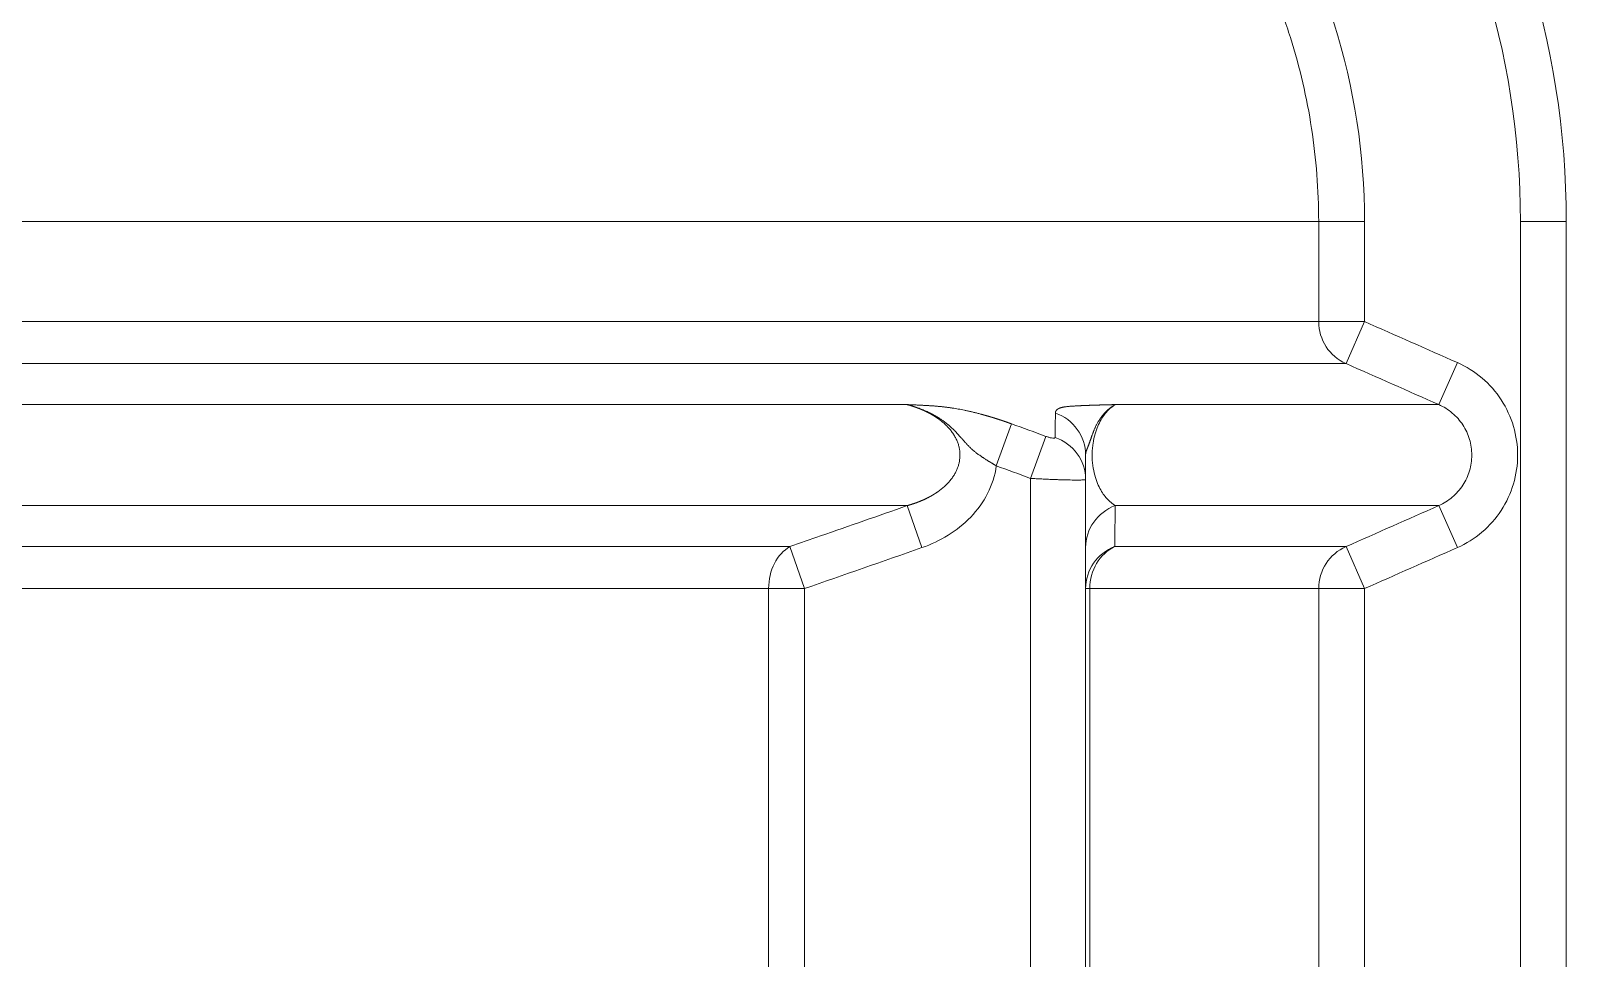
# Model space of a CAD drawing. Header units: millimetres. Extents: x 4664 to 8864, y -38 to 2932.
# Drawn here: x 7904.46 to 7948.16, y 1849.06 to 1875.44 of the extents above; entities that cross this region are included whole.
import ezdxf

# ---------------------------------------------------------------- set-up
doc = ezdxf.new("R2010")
doc.units = ezdxf.units.MM

msp = doc.modelspace()

# ---------------------------------------------------------------- linework, layer by layer
at = {"lineweight": 5}
for p, q in [((7880.222, 1870.016), (7942.416, 1870.016)), ((7941.111, 1867.166), (7941.111, 1870.016)), ((7942.416, 1870.016), (7942.416, 1867.166)), ((7946.852, 1870.016), (7948.158, 1870.016)), ((7946.852, 1707.535), (7946.852, 1870.016)), ((7948.158, 1870.016), (7948.158, 1707.535)), ((7942.416, 1867.166), (7880.222, 1867.166)), ((7942.416, 1867.166), (7941.889, 1865.971)), ((7941.889, 1865.971), (7881.119, 1865.971)), ((7945.058, 1866.001), (7944.531, 1864.806)), ((7877.305, 1864.806), (7929.4, 1864.806)), ((7935.322, 1864.806), (7944.531, 1864.806)), ((7932.371, 1864.258), (7931.937, 1863.064)), ((7933.348, 1863.903), (7932.911, 1862.708)), ((7932.911, 1862.708), (7932.911, 1714.842)), ((7934.478, 1714.873), (7934.478, 1862.677)), ((7873.991, 1861.933), (7929.4, 1861.933)), ((7929.4, 1861.933), (7929.821, 1860.738)), ((7935.322, 1861.933), (7944.531, 1861.933)), ((7945.058, 1860.738), (7944.531, 1861.933)), ((7926.065, 1860.768), (7874.128, 1860.768)), ((7926.065, 1860.768), (7926.477, 1859.573)), ((7935.305, 1860.768), (7941.889, 1860.768)), ((7942.416, 1859.573), (7941.889, 1860.768)), ((7872.858, 1859.573), (7926.477, 1859.573)), ((7925.458, 1848.517), (7925.458, 1859.573)), ((7926.477, 1859.573), (7926.477, 1848.517)), ((7942.416, 1859.573), (7934.478, 1859.573)), ((7934.598, 1859.573), (7934.598, 1848.517)), ((7941.111, 1848.517), (7941.111, 1859.573)), ((7942.416, 1859.573), (7942.416, 1848.517))]:
    msp.add_line(p, q, dxfattribs=at)
for radius in [24.377, 23.071]:
    msp.add_arc((7923.781, 1870.016), radius, 0, 69.9684, dxfattribs=at)
at = {"lineweight": 5, "extrusion": (0, 0, -1)}
for centre, major_axis, ratio, start_param, end_param in [((7942.416, 1867.166), (0, -1.306), 0.998861, 0.415831, 1.570796), ((7933.172, 1863.372), (-1.306, 0), 0.973612, 1.920207, 3.141593), ((7933.172, 1862.677), (-1.306, 0), 0.971, 1.912747, 3.141593), ((7935.784, 1860.738), (-1.306, 0), 0.978111, 0, 1.208972), ((7926.477, 1859.573), (0, 1.306), 0.780444, 4.712389, 5.867354), ((7935.784, 1859.573), (-1.306, 0), 0.98331, 0, 1.19525), ((7935.784, 1859.573), (0, -1.306), 0.907984, 1.570796, 2.725761), ((7942.416, 1859.573), (0, -1.306), 0.998861, 1.570796, 2.725761)]:
    msp.add_ellipse(centre, major_axis=major_axis, ratio=ratio, start_param=start_param, end_param=end_param, dxfattribs=at)
at = {"lineweight": 5}
for points, knots in [([(7930.092, 1887.601), (7930.996, 1887.273), (7931.866, 1886.878), (7933.544, 1885.957), (7934.351, 1885.429), (7935.858, 1884.271), (7936.563, 1883.638), (7937.878, 1882.265), (7938.491, 1881.518), (7939.583, 1879.957), (7940.066, 1879.141), (7940.695, 1877.865), (7940.889, 1877.431), (7941.245, 1876.545), (7941.408, 1876.091), (7942.126, 1873.811), (7942.416, 1871.938), (7942.416, 1870.016)], [0, 0, 0, 0, 0.125, 0.125, 0.25, 0.25, 0.375, 0.375, 0.5, 0.5, 0.625, 0.625, 0.6875, 0.6875, 0.75, 0.75, 1, 1, 1, 1]), ([(7941.111, 1870.016), (7941.111, 1870.91), (7941.043, 1871.792), (7940.775, 1873.534), (7940.575, 1874.394), (7940.174, 1875.667), (7940.022, 1876.089), (7939.691, 1876.913), (7939.511, 1877.317), (7938.925, 1878.504), (7938.476, 1879.263), (7937.714, 1880.352), (7937.444, 1880.708), (7936.878, 1881.398), (7936.583, 1881.73), (7935.666, 1882.688), (7935.01, 1883.276), (7933.959, 1884.084), (7933.597, 1884.341), (7932.851, 1884.828), (7932.467, 1885.059), (7931.296, 1885.701), (7930.486, 1886.069), (7929.646, 1886.375)], [0, 0, 0, 0, 0.125, 0.125, 0.25, 0.25, 0.3125, 0.3125, 0.375, 0.375, 0.5, 0.5, 0.5625, 0.5625, 0.625, 0.625, 0.75, 0.75, 0.8125, 0.8125, 0.875, 0.875, 1, 1, 1, 1]), ([(7945.058, 1866.001), (7945.569, 1865.775), (7946.004, 1865.405), (7946.61, 1864.474), (7946.774, 1863.92), (7946.774, 1862.818), (7946.608, 1862.26), (7946.155, 1861.567), (7945.97, 1861.357), (7945.547, 1860.998), (7945.313, 1860.851), (7945.058, 1860.738)], [0, 0, 0, 0, 0.25, 0.25, 0.5, 0.5, 0.75, 0.75, 0.875, 0.875, 1, 1, 1, 1]), ([(7929.4, 1864.806), (7929.448, 1864.794), (7929.495, 1864.78), (7929.587, 1864.753), (7929.631, 1864.739), (7929.717, 1864.709), (7929.758, 1864.694), (7929.838, 1864.663), (7929.877, 1864.647), (7929.952, 1864.614), (7929.988, 1864.598), (7930.057, 1864.565), (7930.123, 1864.531), (7930.185, 1864.497), (7930.229, 1864.471), (7930.244, 1864.462), (7930.272, 1864.445), (7930.286, 1864.437), (7930.327, 1864.411), (7930.353, 1864.393), (7930.403, 1864.359), (7930.427, 1864.342), (7930.472, 1864.309), (7930.494, 1864.292), (7930.535, 1864.259), (7930.555, 1864.243), (7930.61, 1864.196), (7930.644, 1864.166), (7930.689, 1864.123), (7930.704, 1864.109), (7930.724, 1864.089), (7930.734, 1864.079), (7930.745, 1864.068), (7930.75, 1864.062), (7930.753, 1864.06), (7930.754, 1864.058), (7930.755, 1864.058), (7930.755, 1864.057), (7930.756, 1864.057), (7930.756, 1864.057), (7930.756, 1864.057), (7930.756, 1864.057), (7930.756, 1864.057), (7930.756, 1864.057), (7930.756, 1864.057), (7930.756, 1864.057), (7930.782, 1864.03), (7930.807, 1864.004), (7930.843, 1863.965), (7930.855, 1863.952), (7930.872, 1863.933), (7930.878, 1863.927), (7930.89, 1863.914), (7930.895, 1863.908), (7930.923, 1863.877), (7930.945, 1863.852), (7930.988, 1863.804), (7931.009, 1863.78), (7931.05, 1863.734), (7931.07, 1863.711), (7931.111, 1863.667), (7931.132, 1863.645), (7931.173, 1863.602), (7931.194, 1863.582), (7931.226, 1863.552), (7931.237, 1863.542), (7931.253, 1863.527), (7931.261, 1863.52), (7931.271, 1863.512), (7931.276, 1863.507), (7931.278, 1863.505), (7931.28, 1863.504), (7931.28, 1863.504), (7931.28, 1863.504), (7931.281, 1863.503), (7931.281, 1863.503), (7931.303, 1863.485), (7931.325, 1863.466), (7931.373, 1863.429), (7931.398, 1863.41), (7931.437, 1863.382), (7931.45, 1863.373), (7931.477, 1863.354), (7931.504, 1863.335), (7931.533, 1863.315), (7931.555, 1863.301), (7931.566, 1863.293), (7931.579, 1863.285), (7931.586, 1863.281), (7931.589, 1863.278), (7931.591, 1863.277), (7931.591, 1863.277), (7931.592, 1863.277), (7931.592, 1863.276), (7931.592, 1863.276), (7931.592, 1863.276), (7931.592, 1863.276), (7931.592, 1863.276), (7931.618, 1863.259), (7931.646, 1863.242), (7931.688, 1863.215), (7931.703, 1863.206), (7931.725, 1863.193), (7931.736, 1863.186), (7931.749, 1863.178), (7931.756, 1863.174), (7931.759, 1863.172), (7931.761, 1863.171), (7931.761, 1863.17), (7931.762, 1863.17), (7931.762, 1863.17), (7931.762, 1863.17), (7931.762, 1863.17), (7931.762, 1863.17), (7931.776, 1863.161), (7931.791, 1863.153), (7931.812, 1863.139), (7931.823, 1863.133), (7931.836, 1863.125), (7931.843, 1863.121), (7931.846, 1863.119), (7931.848, 1863.118), (7931.849, 1863.117), (7931.849, 1863.117), (7931.849, 1863.117), (7931.849, 1863.117), (7931.849, 1863.117), (7931.856, 1863.112), (7931.867, 1863.106), (7931.88, 1863.098), (7931.887, 1863.094), (7931.89, 1863.092), (7931.892, 1863.091), (7931.892, 1863.091), (7931.893, 1863.091), (7931.893, 1863.09), (7931.893, 1863.09), (7931.897, 1863.088), (7931.902, 1863.085), (7931.909, 1863.081), (7931.912, 1863.079), (7931.913, 1863.078), (7931.914, 1863.077), (7931.915, 1863.077), (7931.915, 1863.077), (7931.915, 1863.077), (7931.915, 1863.077), (7931.915, 1863.077), (7931.915, 1863.077), (7931.915, 1863.077), (7931.915, 1863.077), (7931.922, 1863.072), (7931.928, 1863.069), (7931.934, 1863.065), (7931.936, 1863.064), (7931.937, 1863.064)], [0, 0, 0, 0, 0.031265, 0.031265, 0.062529, 0.062529, 0.093794, 0.093794, 0.125058, 0.125058, 0.156323, 0.156323, 0.187587, 0.218852, 0.218852, 0.234484, 0.234484, 0.250116, 0.250116, 0.281381, 0.281381, 0.312645, 0.312645, 0.34391, 0.34391, 0.375174, 0.375174, 0.437703, 0.437703, 0.468968, 0.468968, 0.4846, 0.492416, 0.496324, 0.498278, 0.499256, 0.499744, 0.499988, 0.50011, 0.500171, 0.500202, 0.500217, 0.500225, 0.500229, 0.500229, 0.500233, 0.500233, 0.531497, 0.531497, 0.547129, 0.547129, 0.554945, 0.554945, 0.562762, 0.562762, 0.594026, 0.594026, 0.625291, 0.625291, 0.656555, 0.656555, 0.68782, 0.68782, 0.719084, 0.719084, 0.734717, 0.734717, 0.742533, 0.746441, 0.748395, 0.749372, 0.74986, 0.750105, 0.750227, 0.750227, 0.750349, 0.750349, 0.781613, 0.781613, 0.812878, 0.812878, 0.82851, 0.82851, 0.844142, 0.859775, 0.859775, 0.867591, 0.871499, 0.873453, 0.87443, 0.874918, 0.875163, 0.875285, 0.875346, 0.875376, 0.875392, 0.875392, 0.875407, 0.875407, 0.906671, 0.906671, 0.922304, 0.922304, 0.93012, 0.934028, 0.935982, 0.936959, 0.937447, 0.937692, 0.937814, 0.937875, 0.937905, 0.937905, 0.937936, 0.937936, 0.953568, 0.953568, 0.961384, 0.965292, 0.967246, 0.968223, 0.968712, 0.968956, 0.969078, 0.969139, 0.969139, 0.969201, 0.969201, 0.977017, 0.980925, 0.982879, 0.983856, 0.984344, 0.984589, 0.984711, 0.984711, 0.984833, 0.984833, 0.988741, 0.990695, 0.991672, 0.99216, 0.992405, 0.992527, 0.992588, 0.992618, 0.992634, 0.992641, 0.992645, 0.992645, 0.992649, 0.992649, 0.996557, 0.996557, 1, 1, 1, 1]), ([(7932.371, 1864.258), (7932.369, 1864.259), (7932.364, 1864.261), (7932.356, 1864.264), (7932.349, 1864.266), (7932.341, 1864.269), (7932.334, 1864.272), (7932.326, 1864.274), (7932.319, 1864.277), (7932.311, 1864.28), (7932.304, 1864.283), (7932.296, 1864.285), (7932.288, 1864.288), (7932.281, 1864.291), (7932.273, 1864.293), (7932.266, 1864.296), (7932.258, 1864.299), (7932.251, 1864.301), (7932.243, 1864.304), (7932.236, 1864.306), (7932.228, 1864.309), (7932.221, 1864.312), (7932.213, 1864.314), (7932.206, 1864.317), (7932.198, 1864.319), (7932.191, 1864.322), (7932.183, 1864.325), (7932.176, 1864.327), (7932.168, 1864.33), (7932.161, 1864.332), (7932.153, 1864.335), (7932.146, 1864.337), (7932.138, 1864.34), (7932.131, 1864.342), (7932.123, 1864.345), (7932.116, 1864.348), (7932.108, 1864.35), (7932.101, 1864.353), (7932.093, 1864.355), (7932.086, 1864.358), (7932.078, 1864.36), (7932.071, 1864.362), (7932.064, 1864.365), (7932.056, 1864.367), (7932.049, 1864.37), (7932.041, 1864.372), (7932.034, 1864.375), (7932.026, 1864.377), (7932.019, 1864.38), (7932.011, 1864.382), (7932.004, 1864.384), (7931.996, 1864.387), (7931.989, 1864.389), (7931.982, 1864.392), (7931.974, 1864.394), (7931.967, 1864.396), (7931.959, 1864.399), (7931.952, 1864.401), (7931.944, 1864.404), (7931.937, 1864.406), (7931.929, 1864.408), (7931.922, 1864.411), (7931.915, 1864.413), (7931.907, 1864.415), (7931.9, 1864.418), (7931.892, 1864.42), (7931.885, 1864.422), (7931.877, 1864.425), (7931.87, 1864.427), (7931.863, 1864.429), (7931.855, 1864.431), (7931.848, 1864.434), (7931.84, 1864.436), (7931.833, 1864.438), (7931.826, 1864.441), (7931.818, 1864.443), (7931.811, 1864.445), (7931.803, 1864.447), (7931.796, 1864.45), (7931.789, 1864.452), (7931.781, 1864.454), (7931.774, 1864.456), (7931.767, 1864.458), (7931.759, 1864.461), (7931.752, 1864.463), (7931.744, 1864.465), (7931.737, 1864.467), (7931.73, 1864.469), (7931.722, 1864.471), (7931.715, 1864.474), (7931.708, 1864.476), (7931.7, 1864.478), (7931.693, 1864.48), (7931.685, 1864.482), (7931.678, 1864.484), (7931.671, 1864.486), (7931.663, 1864.489), (7931.656, 1864.491), (7931.649, 1864.493), (7931.641, 1864.495), (7931.634, 1864.497), (7931.627, 1864.499), (7931.619, 1864.501), (7931.612, 1864.503), (7931.605, 1864.505), (7931.597, 1864.507), (7931.59, 1864.509), (7931.583, 1864.511), (7931.575, 1864.513), (7931.568, 1864.515), (7931.561, 1864.517), (7931.553, 1864.519), (7931.546, 1864.521), (7931.539, 1864.523), (7931.531, 1864.525), (7931.524, 1864.527), (7931.517, 1864.529), (7931.509, 1864.531), (7931.502, 1864.533), (7931.495, 1864.535), (7931.458, 1864.545), (7931.393, 1864.562), (7931.3, 1864.585), (7931.209, 1864.607), (7931.118, 1864.628), (7931.029, 1864.647), (7930.941, 1864.664), (7930.854, 1864.681), (7930.768, 1864.695), (7930.699, 1864.707), (7930.646, 1864.714), (7930.608, 1864.72), (7930.57, 1864.725), (7930.531, 1864.73), (7930.493, 1864.735), (7930.454, 1864.739), (7930.415, 1864.744), (7930.375, 1864.748), (7930.337, 1864.752), (7930.3, 1864.755), (7930.263, 1864.758), (7930.226, 1864.762), (7930.186, 1864.765), (7930.146, 1864.768), (7930.103, 1864.771), (7930.06, 1864.773), (7930.017, 1864.776), (7929.974, 1864.779), (7929.932, 1864.781), (7929.889, 1864.784), (7929.845, 1864.786), (7929.8, 1864.788), (7929.753, 1864.791), (7929.705, 1864.793), (7929.654, 1864.795), (7929.599, 1864.798), (7929.538, 1864.8), (7929.471, 1864.803), (7929.424, 1864.805), (7929.4, 1864.806)], [0, 0, 0, 0, 0.002128, 0.004256, 0.006382, 0.008507, 0.010631, 0.012754, 0.014876, 0.016997, 0.019117, 0.021236, 0.023355, 0.025472, 0.027588, 0.029703, 0.031818, 0.033932, 0.036045, 0.038157, 0.040268, 0.042378, 0.044488, 0.046597, 0.048705, 0.050813, 0.05292, 0.055026, 0.057131, 0.059236, 0.061341, 0.063445, 0.065548, 0.06765, 0.069753, 0.071854, 0.073955, 0.076056, 0.078156, 0.080256, 0.082356, 0.084455, 0.086553, 0.088651, 0.090749, 0.092847, 0.094944, 0.097041, 0.099138, 0.101235, 0.103331, 0.105427, 0.107523, 0.109619, 0.111715, 0.113811, 0.115906, 0.118001, 0.120097, 0.122192, 0.124287, 0.126383, 0.128478, 0.130573, 0.132669, 0.134764, 0.13686, 0.138956, 0.141051, 0.143147, 0.145243, 0.14734, 0.149436, 0.151533, 0.15363, 0.155728, 0.157825, 0.159923, 0.162021, 0.16412, 0.166219, 0.168318, 0.170418, 0.172518, 0.174619, 0.17672, 0.178821, 0.180923, 0.183026, 0.185129, 0.187233, 0.189337, 0.191442, 0.193548, 0.195654, 0.19776, 0.199868, 0.201976, 0.204085, 0.206195, 0.208305, 0.210416, 0.212528, 0.214641, 0.216754, 0.218869, 0.220984, 0.2231, 0.225217, 0.227335, 0.229454, 0.231574, 0.233695, 0.235817, 0.237939, 0.240063, 0.242188, 0.244314, 0.246442, 0.24857, 0.250699, 0.278252, 0.305781, 0.333331, 0.360942, 0.388659, 0.416522, 0.444573, 0.472853, 0.501401, 0.514335, 0.527499, 0.540896, 0.55453, 0.568404, 0.58252, 0.596882, 0.611492, 0.626352, 0.63965, 0.653592, 0.668177, 0.683409, 0.699286, 0.715811, 0.732984, 0.750805, 0.767112, 0.783913, 0.80121, 0.819002, 0.837289, 0.856072, 0.87535, 0.895652, 0.918268, 0.943199, 0.970443, 1, 1, 1, 1]), ([(7929.4, 1864.806), (7929.403, 1864.805), (7929.409, 1864.804), (7929.417, 1864.801), (7929.426, 1864.799), (7929.435, 1864.797), (7929.443, 1864.794), (7929.452, 1864.792), (7929.46, 1864.789), (7929.468, 1864.787), (7929.477, 1864.784), (7929.485, 1864.782), (7929.494, 1864.779), (7929.502, 1864.777), (7929.51, 1864.774), (7929.519, 1864.772), (7929.527, 1864.769), (7929.535, 1864.767), (7929.543, 1864.764), (7929.551, 1864.761), (7929.56, 1864.759), (7929.568, 1864.756), (7929.576, 1864.753), (7929.584, 1864.751), (7929.592, 1864.748), (7929.6, 1864.745), (7929.608, 1864.743), (7929.616, 1864.74), (7929.624, 1864.737), (7929.632, 1864.734), (7929.64, 1864.731), (7929.648, 1864.729), (7929.656, 1864.726), (7929.663, 1864.723), (7929.671, 1864.72), (7929.679, 1864.717), (7929.687, 1864.714), (7929.694, 1864.712), (7929.702, 1864.709), (7929.71, 1864.706), (7929.717, 1864.703), (7929.725, 1864.7), (7929.733, 1864.697), (7929.74, 1864.694), (7929.748, 1864.691), (7929.755, 1864.688), (7929.763, 1864.685), (7929.77, 1864.682), (7929.778, 1864.679), (7929.785, 1864.676), (7929.793, 1864.673), (7929.8, 1864.67), (7929.807, 1864.667), (7929.815, 1864.663), (7929.822, 1864.66), (7929.829, 1864.657), (7929.836, 1864.654), (7929.844, 1864.651), (7929.851, 1864.648), (7929.858, 1864.645), (7929.865, 1864.641), (7929.872, 1864.638), (7929.879, 1864.635), (7929.886, 1864.632), (7929.893, 1864.628), (7929.9, 1864.625), (7929.907, 1864.622), (7929.914, 1864.619), (7929.921, 1864.615), (7929.928, 1864.612), (7929.935, 1864.609), (7929.942, 1864.606), (7929.948, 1864.602), (7929.955, 1864.599), (7929.962, 1864.596), (7929.969, 1864.592), (7929.975, 1864.589), (7929.982, 1864.585), (7929.989, 1864.582), (7929.995, 1864.579), (7930.002, 1864.575), (7930.009, 1864.572), (7930.015, 1864.568), (7930.022, 1864.565), (7930.028, 1864.561), (7930.035, 1864.558), (7930.041, 1864.555), (7930.048, 1864.551), (7930.054, 1864.548), (7930.06, 1864.544), (7930.067, 1864.541), (7930.073, 1864.537), (7930.079, 1864.533), (7930.085, 1864.53), (7930.092, 1864.526), (7930.098, 1864.523), (7930.104, 1864.519), (7930.11, 1864.516), (7930.116, 1864.512), (7930.122, 1864.509), (7930.129, 1864.505), (7930.135, 1864.501), (7930.141, 1864.498), (7930.147, 1864.494), (7930.153, 1864.49), (7930.159, 1864.487), (7930.164, 1864.483), (7930.17, 1864.48), (7930.176, 1864.476), (7930.182, 1864.472), (7930.188, 1864.469), (7930.194, 1864.465), (7930.199, 1864.461), (7930.205, 1864.457), (7930.211, 1864.454), (7930.216, 1864.45), (7930.222, 1864.446), (7930.228, 1864.443), (7930.233, 1864.439), (7930.239, 1864.435), (7930.244, 1864.431), (7930.25, 1864.428), (7930.255, 1864.424), (7930.261, 1864.42), (7930.266, 1864.416), (7930.272, 1864.412), (7930.277, 1864.409), (7930.283, 1864.405), (7930.288, 1864.401), (7930.293, 1864.397), (7930.298, 1864.393), (7930.304, 1864.39), (7930.309, 1864.386), (7930.314, 1864.382), (7930.319, 1864.378), (7930.324, 1864.374), (7930.33, 1864.37), (7930.335, 1864.367), (7930.34, 1864.363), (7930.345, 1864.359), (7930.35, 1864.355), (7930.355, 1864.351), (7930.36, 1864.347), (7930.365, 1864.343), (7930.37, 1864.339), (7930.374, 1864.335), (7930.379, 1864.332), (7930.416, 1864.302), (7930.482, 1864.244), (7930.571, 1864.155), (7930.649, 1864.063), (7930.717, 1863.968), (7930.774, 1863.871), (7930.821, 1863.772), (7930.858, 1863.672), (7930.884, 1863.572), (7930.899, 1863.471), (7930.905, 1863.373), (7930.9, 1863.278), (7930.887, 1863.186), (7930.865, 1863.094), (7930.835, 1863.003), (7930.796, 1862.912), (7930.748, 1862.823), (7930.692, 1862.736), (7930.627, 1862.65), (7930.553, 1862.566), (7930.472, 1862.486), (7930.409, 1862.432), (7930.372, 1862.402), (7930.363, 1862.394), (7930.353, 1862.387), (7930.343, 1862.379), (7930.334, 1862.372), (7930.324, 1862.364), (7930.314, 1862.357), (7930.303, 1862.35), (7930.293, 1862.342), (7930.283, 1862.335), (7930.273, 1862.327), (7930.262, 1862.32), (7930.251, 1862.313), (7930.241, 1862.305), (7930.23, 1862.298), (7930.219, 1862.291), (7930.208, 1862.284), (7930.197, 1862.277), (7930.186, 1862.269), (7930.174, 1862.262), (7930.163, 1862.255), (7930.151, 1862.248), (7930.14, 1862.241), (7930.128, 1862.234), (7930.116, 1862.227), (7930.104, 1862.22), (7930.092, 1862.213), (7930.08, 1862.206), (7930.068, 1862.2), (7930.056, 1862.193), (7930.043, 1862.186), (7930.031, 1862.179), (7930.018, 1862.173), (7930.006, 1862.166), (7929.993, 1862.159), (7929.98, 1862.153), (7929.967, 1862.146), (7929.954, 1862.14), (7929.941, 1862.133), (7929.927, 1862.127), (7929.914, 1862.12), (7929.9, 1862.114), (7929.887, 1862.108), (7929.873, 1862.102), (7929.859, 1862.095), (7929.845, 1862.089), (7929.831, 1862.083), (7929.817, 1862.077), (7929.803, 1862.071), (7929.789, 1862.065), (7929.774, 1862.059), (7929.76, 1862.053), (7929.745, 1862.047), (7929.731, 1862.042), (7929.716, 1862.036), (7929.701, 1862.03), (7929.686, 1862.025), (7929.671, 1862.019), (7929.656, 1862.014), (7929.641, 1862.008), (7929.625, 1862.003), (7929.61, 1861.997), (7929.594, 1861.992), (7929.579, 1861.987), (7929.563, 1861.982), (7929.547, 1861.976), (7929.531, 1861.971), (7929.515, 1861.966), (7929.499, 1861.961), (7929.483, 1861.957), (7929.466, 1861.952), (7929.45, 1861.947), (7929.434, 1861.942), (7929.417, 1861.938), (7929.406, 1861.935), (7929.4, 1861.933)], [0, 0, 0, 0, 0.002039, 0.004073, 0.006102, 0.008127, 0.010147, 0.012163, 0.014174, 0.016181, 0.018183, 0.020181, 0.022174, 0.024162, 0.026146, 0.028125, 0.0301, 0.03207, 0.034036, 0.035997, 0.037953, 0.039905, 0.041852, 0.043795, 0.045734, 0.047667, 0.049596, 0.051521, 0.053441, 0.055357, 0.057268, 0.059174, 0.061076, 0.062974, 0.064867, 0.066755, 0.068639, 0.070518, 0.072393, 0.074263, 0.076129, 0.07799, 0.079847, 0.081699, 0.083547, 0.08539, 0.087229, 0.089063, 0.090893, 0.092718, 0.094539, 0.096355, 0.098167, 0.099974, 0.101777, 0.103575, 0.105369, 0.107158, 0.108943, 0.110723, 0.112499, 0.11427, 0.116037, 0.1178, 0.119558, 0.121311, 0.12306, 0.124805, 0.126545, 0.128281, 0.130012, 0.131739, 0.133461, 0.135179, 0.136892, 0.138601, 0.140306, 0.142006, 0.143702, 0.145393, 0.14708, 0.148763, 0.150441, 0.152114, 0.153784, 0.155449, 0.157109, 0.158765, 0.160417, 0.162064, 0.163707, 0.165346, 0.16698, 0.168609, 0.170235, 0.171856, 0.173472, 0.175085, 0.176693, 0.178296, 0.179895, 0.18149, 0.183081, 0.184667, 0.186249, 0.187826, 0.189399, 0.190968, 0.192533, 0.194093, 0.195649, 0.197201, 0.198748, 0.200291, 0.20183, 0.203364, 0.204894, 0.20642, 0.207942, 0.209459, 0.210972, 0.212481, 0.213985, 0.215486, 0.216982, 0.218473, 0.219961, 0.221444, 0.222923, 0.224398, 0.225869, 0.227335, 0.228797, 0.230255, 0.231709, 0.233159, 0.234604, 0.236045, 0.237482, 0.238915, 0.240344, 0.241769, 0.243189, 0.244605, 0.246018, 0.247426, 0.248829, 0.250229, 0.279528, 0.307612, 0.334557, 0.360447, 0.385382, 0.40947, 0.432837, 0.455616, 0.477954, 0.500009, 0.520088, 0.540394, 0.561045, 0.582154, 0.603826, 0.626159, 0.64924, 0.673149, 0.697957, 0.723726, 0.750512, 0.753234, 0.755971, 0.758723, 0.761492, 0.764276, 0.767076, 0.769891, 0.772722, 0.77557, 0.778433, 0.781312, 0.784207, 0.787118, 0.790045, 0.792989, 0.795948, 0.798924, 0.801915, 0.804923, 0.807948, 0.810988, 0.814045, 0.817118, 0.820208, 0.823313, 0.826436, 0.829575, 0.83273, 0.835902, 0.83909, 0.842295, 0.845516, 0.848754, 0.852009, 0.85528, 0.858568, 0.861873, 0.865195, 0.868533, 0.871888, 0.875259, 0.878648, 0.882053, 0.885475, 0.888914, 0.89237, 0.895843, 0.899333, 0.902839, 0.906363, 0.909904, 0.913461, 0.917036, 0.920627, 0.924236, 0.927861, 0.931504, 0.935163, 0.93884, 0.942534, 0.946245, 0.949973, 0.953718, 0.95748, 0.96126, 0.965056, 0.96887, 0.972701, 0.976549, 0.980415, 0.984297, 0.988197, 0.992114, 0.996048, 1, 1, 1, 1]), ([(7935.322, 1864.806), (7935.315, 1864.806), (7935.302, 1864.806), (7935.281, 1864.805), (7935.261, 1864.805), (7935.241, 1864.804), (7935.222, 1864.804), (7935.202, 1864.803), (7935.182, 1864.803), (7935.163, 1864.802), (7935.144, 1864.802), (7935.125, 1864.801), (7935.106, 1864.801), (7935.087, 1864.8), (7935.069, 1864.8), (7935.05, 1864.799), (7935.032, 1864.799), (7935.014, 1864.798), (7934.996, 1864.798), (7934.978, 1864.797), (7934.96, 1864.797), (7934.942, 1864.796), (7934.925, 1864.796), (7934.908, 1864.795), (7934.891, 1864.795), (7934.874, 1864.794), (7934.857, 1864.794), (7934.84, 1864.793), (7934.824, 1864.793), (7934.808, 1864.792), (7934.791, 1864.792), (7934.775, 1864.791), (7934.76, 1864.791), (7934.744, 1864.79), (7934.728, 1864.79), (7934.713, 1864.789), (7934.698, 1864.789), (7934.683, 1864.788), (7934.668, 1864.788), (7934.653, 1864.787), (7934.638, 1864.787), (7934.624, 1864.786), (7934.61, 1864.786), (7934.596, 1864.785), (7934.582, 1864.785), (7934.568, 1864.784), (7934.554, 1864.784), (7934.541, 1864.783), (7934.527, 1864.783), (7934.514, 1864.783), (7934.501, 1864.782), (7934.489, 1864.782), (7934.476, 1864.781), (7934.463, 1864.781), (7934.451, 1864.78), (7934.439, 1864.78), (7934.427, 1864.779), (7934.415, 1864.779), (7934.404, 1864.778), (7934.392, 1864.778), (7934.381, 1864.777), (7934.37, 1864.777), (7934.359, 1864.776), (7934.348, 1864.776), (7934.337, 1864.775), (7934.327, 1864.775), (7934.316, 1864.775), (7934.297, 1864.774), (7934.269, 1864.772), (7934.233, 1864.77), (7934.197, 1864.768), (7934.164, 1864.766), (7934.131, 1864.764), (7934.1, 1864.762), (7934.07, 1864.76), (7934.042, 1864.758), (7934.015, 1864.756), (7933.989, 1864.753), (7933.964, 1864.751), (7933.941, 1864.748), (7933.919, 1864.746), (7933.899, 1864.743), (7933.88, 1864.74), (7933.862, 1864.737), (7933.846, 1864.735), (7933.834, 1864.732), (7933.826, 1864.73), (7933.82, 1864.729), (7933.815, 1864.728), (7933.809, 1864.727), (7933.804, 1864.726), (7933.799, 1864.724), (7933.794, 1864.723), (7933.789, 1864.721), (7933.784, 1864.72), (7933.779, 1864.719), (7933.774, 1864.717), (7933.769, 1864.716), (7933.765, 1864.714), (7933.76, 1864.713), (7933.755, 1864.711), (7933.751, 1864.71), (7933.747, 1864.708), (7933.742, 1864.706), (7933.738, 1864.705), (7933.734, 1864.703), (7933.73, 1864.701), (7933.726, 1864.699), (7933.722, 1864.698), (7933.718, 1864.696), (7933.714, 1864.694), (7933.711, 1864.692), (7933.707, 1864.69), (7933.703, 1864.688), (7933.7, 1864.686), (7933.696, 1864.684), (7933.693, 1864.682), (7933.69, 1864.68), (7933.687, 1864.678), (7933.684, 1864.676), (7933.681, 1864.674), (7933.678, 1864.672), (7933.675, 1864.67), (7933.672, 1864.667), (7933.669, 1864.665), (7933.666, 1864.663), (7933.664, 1864.661), (7933.661, 1864.658), (7933.659, 1864.656), (7933.656, 1864.654), (7933.654, 1864.651), (7933.652, 1864.649), (7933.65, 1864.646), (7933.648, 1864.644), (7933.646, 1864.641), (7933.644, 1864.639), (7933.642, 1864.636), (7933.64, 1864.634), (7933.638, 1864.631), (7933.637, 1864.628), (7933.635, 1864.626), (7933.634, 1864.623), (7933.632, 1864.62), (7933.631, 1864.617), (7933.63, 1864.615), (7933.628, 1864.612), (7933.627, 1864.609), (7933.626, 1864.606), (7933.625, 1864.603), (7933.624, 1864.6), (7933.624, 1864.597), (7933.623, 1864.594), (7933.622, 1864.591), (7933.622, 1864.588), (7933.621, 1864.585), (7933.621, 1864.582), (7933.62, 1864.579), (7933.62, 1864.576), (7933.62, 1864.573), (7933.62, 1864.569), (7933.619, 1864.567), (7933.619, 1864.566)], [0, 0, 0, 0, 0.010141, 0.020203, 0.030186, 0.040089, 0.049913, 0.059658, 0.069324, 0.078911, 0.088418, 0.097846, 0.107195, 0.116464, 0.125655, 0.134766, 0.143797, 0.15275, 0.161623, 0.170417, 0.179132, 0.187768, 0.196324, 0.204801, 0.213199, 0.221517, 0.229756, 0.237916, 0.245997, 0.253998, 0.26192, 0.269763, 0.277527, 0.285211, 0.292816, 0.300341, 0.307788, 0.315155, 0.322443, 0.329651, 0.33678, 0.34383, 0.350801, 0.357692, 0.364504, 0.371237, 0.377891, 0.384465, 0.390959, 0.397375, 0.403711, 0.409968, 0.416146, 0.422244, 0.428263, 0.434203, 0.440063, 0.445844, 0.451546, 0.457168, 0.462711, 0.468175, 0.47356, 0.478865, 0.484091, 0.489237, 0.494304, 0.499292, 0.517905, 0.535958, 0.553451, 0.570386, 0.586761, 0.602578, 0.617837, 0.632538, 0.646682, 0.660268, 0.673299, 0.685774, 0.697694, 0.709059, 0.719872, 0.730133, 0.739844, 0.749006, 0.752515, 0.756017, 0.759512, 0.763001, 0.766484, 0.76996, 0.77343, 0.776893, 0.780351, 0.783802, 0.787248, 0.790688, 0.794122, 0.797551, 0.800974, 0.804391, 0.807803, 0.81121, 0.814612, 0.818009, 0.821401, 0.824788, 0.82817, 0.831547, 0.83492, 0.838289, 0.841653, 0.845013, 0.848368, 0.85172, 0.855067, 0.858411, 0.861751, 0.865087, 0.86842, 0.871749, 0.875075, 0.878398, 0.881718, 0.885034, 0.888348, 0.891658, 0.894966, 0.898271, 0.901574, 0.904874, 0.908172, 0.911468, 0.914762, 0.918053, 0.921343, 0.924631, 0.927917, 0.931202, 0.934485, 0.937767, 0.941047, 0.944327, 0.947605, 0.950882, 0.954159, 0.957435, 0.96071, 0.963984, 0.967258, 0.970532, 0.973806, 0.977079, 0.980353, 0.983626, 0.9869, 0.990174, 0.993449, 0.996724, 1, 1, 1, 1]), ([(7934.478, 1863.372), (7934.478, 1863.372), (7934.478, 1863.374), (7934.478, 1863.377), (7934.478, 1863.379), (7934.478, 1863.382), (7934.479, 1863.384), (7934.479, 1863.387), (7934.479, 1863.389), (7934.479, 1863.391), (7934.479, 1863.394), (7934.479, 1863.396), (7934.48, 1863.399), (7934.48, 1863.401), (7934.48, 1863.404), (7934.48, 1863.406), (7934.481, 1863.409), (7934.481, 1863.411), (7934.481, 1863.413), (7934.482, 1863.416), (7934.482, 1863.418), (7934.482, 1863.421), (7934.483, 1863.423), (7934.483, 1863.425), (7934.483, 1863.428), (7934.484, 1863.43), (7934.484, 1863.432), (7934.485, 1863.435), (7934.485, 1863.437), (7934.486, 1863.44), (7934.486, 1863.442), (7934.487, 1863.444), (7934.487, 1863.447), (7934.488, 1863.449), (7934.488, 1863.451), (7934.489, 1863.454), (7934.49, 1863.456), (7934.49, 1863.458), (7934.491, 1863.46), (7934.491, 1863.463), (7934.492, 1863.465), (7934.493, 1863.467), (7934.493, 1863.47), (7934.494, 1863.472), (7934.495, 1863.474), (7934.495, 1863.476), (7934.496, 1863.479), (7934.497, 1863.481), (7934.497, 1863.483), (7934.498, 1863.485), (7934.499, 1863.488), (7934.5, 1863.49), (7934.5, 1863.492), (7934.501, 1863.494), (7934.502, 1863.497), (7934.503, 1863.499), (7934.503, 1863.501), (7934.504, 1863.503), (7934.505, 1863.505), (7934.506, 1863.508), (7934.507, 1863.51), (7934.507, 1863.512), (7934.508, 1863.514), (7934.509, 1863.516), (7934.51, 1863.519), (7934.511, 1863.521), (7934.511, 1863.523), (7934.512, 1863.525), (7934.513, 1863.527), (7934.514, 1863.529), (7934.515, 1863.532), (7934.516, 1863.534), (7934.516, 1863.536), (7934.517, 1863.538), (7934.518, 1863.54), (7934.519, 1863.542), (7934.52, 1863.545), (7934.521, 1863.547), (7934.522, 1863.549), (7934.523, 1863.551), (7934.523, 1863.553), (7934.524, 1863.555), (7934.525, 1863.557), (7934.526, 1863.56), (7934.527, 1863.562), (7934.528, 1863.564), (7934.529, 1863.566), (7934.53, 1863.568), (7934.53, 1863.57), (7934.531, 1863.572), (7934.532, 1863.575), (7934.533, 1863.577), (7934.534, 1863.579), (7934.535, 1863.581), (7934.536, 1863.583), (7934.537, 1863.585), (7934.537, 1863.587), (7934.538, 1863.589), (7934.539, 1863.591), (7934.54, 1863.594), (7934.541, 1863.596), (7934.542, 1863.598), (7934.543, 1863.6), (7934.544, 1863.602), (7934.544, 1863.604), (7934.545, 1863.606), (7934.546, 1863.608), (7934.547, 1863.611), (7934.55, 1863.618), (7934.555, 1863.63), (7934.562, 1863.648), (7934.569, 1863.667), (7934.576, 1863.687), (7934.584, 1863.708), (7934.591, 1863.729), (7934.599, 1863.751), (7934.607, 1863.774), (7934.615, 1863.798), (7934.624, 1863.822), (7934.632, 1863.846), (7934.641, 1863.872), (7934.65, 1863.897), (7934.66, 1863.923), (7934.669, 1863.95), (7934.679, 1863.977), (7934.689, 1864.006), (7934.701, 1864.036), (7934.713, 1864.067), (7934.726, 1864.099), (7934.741, 1864.132), (7934.756, 1864.166), (7934.773, 1864.2), (7934.791, 1864.235), (7934.809, 1864.27), (7934.829, 1864.306), (7934.851, 1864.341), (7934.866, 1864.366), (7934.876, 1864.38), (7934.879, 1864.385), (7934.882, 1864.39), (7934.886, 1864.395), (7934.889, 1864.4), (7934.892, 1864.406), (7934.896, 1864.411), (7934.899, 1864.416), (7934.903, 1864.421), (7934.907, 1864.426), (7934.91, 1864.431), (7934.914, 1864.437), (7934.918, 1864.442), (7934.922, 1864.447), (7934.926, 1864.452), (7934.93, 1864.458), (7934.933, 1864.463), (7934.938, 1864.468), (7934.942, 1864.474), (7934.946, 1864.479), (7934.95, 1864.484), (7934.954, 1864.49), (7934.958, 1864.495), (7934.963, 1864.501), (7934.967, 1864.506), (7934.972, 1864.511), (7934.976, 1864.517), (7934.981, 1864.522), (7934.985, 1864.528), (7934.99, 1864.533), (7934.994, 1864.538), (7934.999, 1864.544), (7935.004, 1864.549), (7935.009, 1864.555), (7935.014, 1864.56), (7935.018, 1864.565), (7935.023, 1864.571), (7935.028, 1864.576), (7935.033, 1864.582), (7935.039, 1864.587), (7935.044, 1864.592), (7935.049, 1864.598), (7935.054, 1864.603), (7935.06, 1864.608), (7935.065, 1864.614), (7935.07, 1864.619), (7935.076, 1864.624), (7935.081, 1864.629), (7935.087, 1864.635), (7935.092, 1864.64), (7935.098, 1864.645), (7935.104, 1864.65), (7935.11, 1864.655), (7935.115, 1864.661), (7935.121, 1864.666), (7935.127, 1864.671), (7935.133, 1864.676), (7935.139, 1864.681), (7935.145, 1864.686), (7935.152, 1864.691), (7935.158, 1864.696), (7935.164, 1864.701), (7935.17, 1864.706), (7935.177, 1864.711), (7935.183, 1864.716), (7935.189, 1864.721), (7935.196, 1864.725), (7935.203, 1864.73), (7935.209, 1864.735), (7935.216, 1864.74), (7935.223, 1864.744), (7935.229, 1864.749), (7935.236, 1864.754), (7935.243, 1864.758), (7935.25, 1864.763), (7935.257, 1864.767), (7935.264, 1864.772), (7935.271, 1864.776), (7935.278, 1864.781), (7935.285, 1864.785), (7935.293, 1864.789), (7935.3, 1864.794), (7935.307, 1864.798), (7935.315, 1864.802), (7935.319, 1864.805), (7935.322, 1864.806)], [0, 0, 0, 0, 0.001439, 0.002873, 0.004301, 0.005724, 0.007142, 0.008555, 0.009962, 0.011364, 0.012761, 0.014153, 0.015539, 0.016921, 0.018296, 0.019667, 0.021033, 0.022393, 0.023748, 0.025098, 0.026443, 0.027782, 0.029117, 0.030446, 0.03177, 0.033088, 0.034402, 0.03571, 0.037013, 0.038311, 0.039604, 0.040891, 0.042174, 0.043451, 0.044723, 0.04599, 0.047251, 0.048508, 0.049759, 0.051006, 0.052247, 0.053483, 0.054713, 0.055939, 0.05716, 0.058375, 0.059586, 0.060791, 0.061992, 0.063187, 0.064377, 0.065562, 0.066743, 0.067918, 0.069088, 0.070253, 0.071414, 0.072569, 0.07372, 0.074865, 0.076006, 0.077142, 0.078273, 0.079399, 0.08052, 0.081637, 0.082748, 0.083855, 0.084958, 0.086055, 0.087148, 0.088236, 0.089319, 0.090398, 0.091472, 0.092542, 0.093607, 0.094667, 0.095723, 0.096775, 0.097821, 0.098864, 0.099902, 0.100935, 0.101965, 0.102989, 0.10401, 0.105026, 0.106038, 0.107046, 0.108049, 0.109048, 0.110043, 0.111034, 0.112021, 0.113003, 0.113982, 0.114957, 0.115927, 0.116894, 0.117856, 0.118815, 0.11977, 0.120721, 0.121668, 0.122611, 0.123551, 0.124487, 0.125419, 0.132829, 0.14041, 0.14818, 0.156157, 0.164362, 0.172814, 0.181537, 0.190549, 0.199857, 0.209477, 0.219426, 0.22972, 0.240375, 0.251402, 0.262289, 0.274104, 0.286863, 0.300592, 0.315373, 0.331248, 0.348247, 0.366397, 0.385715, 0.406209, 0.427856, 0.450673, 0.474693, 0.499952, 0.503585, 0.50727, 0.511008, 0.514798, 0.518641, 0.522537, 0.526486, 0.530487, 0.534542, 0.538649, 0.542809, 0.547023, 0.551289, 0.555609, 0.559981, 0.564407, 0.568885, 0.573417, 0.578001, 0.582638, 0.587327, 0.592069, 0.596863, 0.60171, 0.606608, 0.611558, 0.61656, 0.621613, 0.626718, 0.631873, 0.637078, 0.642335, 0.647643, 0.653005, 0.658419, 0.663887, 0.669407, 0.674981, 0.680609, 0.68629, 0.692024, 0.697813, 0.703656, 0.709553, 0.715504, 0.72151, 0.727571, 0.733687, 0.739857, 0.746083, 0.752364, 0.7587, 0.765092, 0.771539, 0.778043, 0.784602, 0.791218, 0.797891, 0.80462, 0.811405, 0.818248, 0.825148, 0.832105, 0.839119, 0.846192, 0.853322, 0.86051, 0.867756, 0.87506, 0.882423, 0.889845, 0.897325, 0.904865, 0.912463, 0.920121, 0.927839, 0.935616, 0.943453, 0.95135, 0.959307, 0.967324, 0.975402, 0.983541, 0.99174, 1, 1, 1, 1]), ([(7935.322, 1864.806), (7935.254, 1864.764), (7935.186, 1864.711), (7935.086, 1864.609), (7935.051, 1864.57), (7934.984, 1864.482), (7934.951, 1864.432), (7934.887, 1864.323), (7934.856, 1864.263), (7934.798, 1864.127), (7934.771, 1864.052), (7934.724, 1863.889), (7934.704, 1863.797), (7934.682, 1863.65), (7934.676, 1863.599), (7934.668, 1863.495), (7934.666, 1863.441), (7934.664, 1863.281), (7934.671, 1863.174), (7934.698, 1862.974), (7934.717, 1862.88), (7934.763, 1862.712), (7934.789, 1862.635), (7934.846, 1862.497), (7934.877, 1862.435), (7934.972, 1862.268), (7935.04, 1862.179), (7935.179, 1862.034), (7935.25, 1861.977), (7935.322, 1861.933)], [0, 0, 0, 0, 0.119753, 0.119753, 0.182628, 0.182628, 0.245503, 0.245503, 0.308377, 0.308377, 0.371252, 0.371252, 0.434127, 0.434127, 0.465564, 0.465564, 0.497002, 0.497002, 0.559876, 0.559876, 0.622751, 0.622751, 0.685626, 0.685626, 0.748501, 0.748501, 0.87425, 0.87425, 1, 1, 1, 1]), ([(7944.531, 1861.933), (7944.67, 1861.995), (7944.798, 1862.075), (7944.972, 1862.222), (7945.026, 1862.275), (7945.126, 1862.389), (7945.172, 1862.448), (7945.255, 1862.575), (7945.292, 1862.642), (7945.356, 1862.779), (7945.382, 1862.85), (7945.447, 1863.066), (7945.469, 1863.219), (7945.469, 1863.444), (7945.464, 1863.52), (7945.442, 1863.669), (7945.425, 1863.744), (7945.382, 1863.889), (7945.356, 1863.959), (7945.292, 1864.096), (7945.255, 1864.163), (7945.131, 1864.354), (7945.031, 1864.467), (7944.799, 1864.664), (7944.67, 1864.745), (7944.531, 1864.806)], [0, 0, 0, 0, 0.125, 0.125, 0.1875, 0.1875, 0.25, 0.25, 0.3125, 0.3125, 0.375, 0.375, 0.5, 0.5, 0.5625, 0.5625, 0.625, 0.625, 0.6875, 0.6875, 0.75, 0.75, 0.875, 0.875, 1, 1, 1, 1]), ([(7933.619, 1864.566), (7933.617, 1864.368), (7933.614, 1864.166), (7933.611, 1863.931), (7933.611, 1863.902), (7933.61, 1863.872)], [0, 0, 0, 0, 0.875371, 0.875371, 1, 1, 1, 1]), ([(7933.61, 1863.872), (7933.61, 1863.867), (7933.607, 1863.862), (7933.595, 1863.855), (7933.584, 1863.853), (7933.554, 1863.852), (7933.534, 1863.854), (7933.488, 1863.861), (7933.461, 1863.868), (7933.406, 1863.883), (7933.376, 1863.893), (7933.348, 1863.903)], [0, 0, 0, 0, 0.162741, 0.162741, 0.357273, 0.357273, 0.563028, 0.563028, 0.782241, 0.782241, 1, 1, 1, 1]), ([(7929.821, 1860.738), (7930.083, 1860.831), (7930.331, 1860.948), (7930.799, 1861.236), (7931.019, 1861.411), (7931.591, 1862.004), (7931.864, 1862.514), (7931.937, 1863.064)], [0, 0, 0, 0, 0.25, 0.25, 0.5, 0.5, 1, 1, 1, 1]), ([(7932.911, 1862.708), (7932.965, 1862.705), (7933.019, 1862.702), (7933.126, 1862.696), (7933.179, 1862.693), (7933.283, 1862.688), (7933.334, 1862.686), (7933.435, 1862.681), (7933.485, 1862.679), (7933.582, 1862.675), (7933.629, 1862.673), (7933.72, 1862.67), (7933.764, 1862.668), (7933.85, 1862.666), (7933.891, 1862.665), (7933.969, 1862.663), (7934.006, 1862.662), (7934.077, 1862.661), (7934.111, 1862.66), (7934.174, 1862.659), (7934.204, 1862.659), (7934.258, 1862.659), (7934.283, 1862.66), (7934.329, 1862.66), (7934.35, 1862.661), (7934.387, 1862.662), (7934.403, 1862.663), (7934.43, 1862.665), (7934.442, 1862.666), (7934.46, 1862.669), (7934.467, 1862.67), (7934.476, 1862.674), (7934.478, 1862.675), (7934.478, 1862.677)], [0, 0, 0, 0, 0.0625, 0.0625, 0.125, 0.125, 0.1875, 0.1875, 0.25, 0.25, 0.3125, 0.3125, 0.375, 0.375, 0.4375, 0.4375, 0.5, 0.5, 0.5625, 0.5625, 0.625, 0.625, 0.6875, 0.6875, 0.75, 0.75, 0.8125, 0.8125, 0.875, 0.875, 0.9375, 0.9375, 1, 1, 1, 1]), ([(7929.4, 1861.933), (7928.579, 1861.643), (7927.758, 1861.355), (7926.645, 1860.969), (7926.355, 1860.868), (7926.065, 1860.768)], [0, 0, 0, 0, 0.739335, 0.739335, 1, 1, 1, 1])]:
    msp.add_open_spline(points, degree=3, knots=knots, dxfattribs=at)
for points in [[(7942.416, 1867.166), (7943.296, 1866.778), (7944.177, 1866.389), (7945.058, 1866.001)], [(7944.531, 1864.806), (7943.65, 1865.195), (7942.77, 1865.583), (7941.889, 1865.971)], [(7933.348, 1863.903), (7933.022, 1864.022), (7932.697, 1864.14), (7932.371, 1864.258)], [(7931.937, 1863.064), (7932.262, 1862.945), (7932.587, 1862.827), (7932.911, 1862.708)], [(7934.478, 1862.677), (7934.478, 1862.914), (7934.478, 1863.146), (7934.478, 1863.372)], [(7941.889, 1860.768), (7942.77, 1861.156), (7943.65, 1861.545), (7944.531, 1861.933)], [(7926.477, 1859.573), (7927.593, 1859.958), (7928.708, 1860.346), (7929.821, 1860.738)], [(7945.058, 1860.738), (7944.177, 1860.35), (7943.296, 1859.962), (7942.416, 1859.573)]]:
    msp.add_open_spline(points, degree=3, dxfattribs=at)
msp.add_rational_spline([(7935.322, 1861.933), (7935.316, 1861.518), (7935.311, 1861.129), (7935.305, 1860.768)], [0.999999937515, 0.999999937986, 0.999999938445, 0.999999938883], degree=3, dxfattribs=at)

doc.saveas('drawing.dxf')
